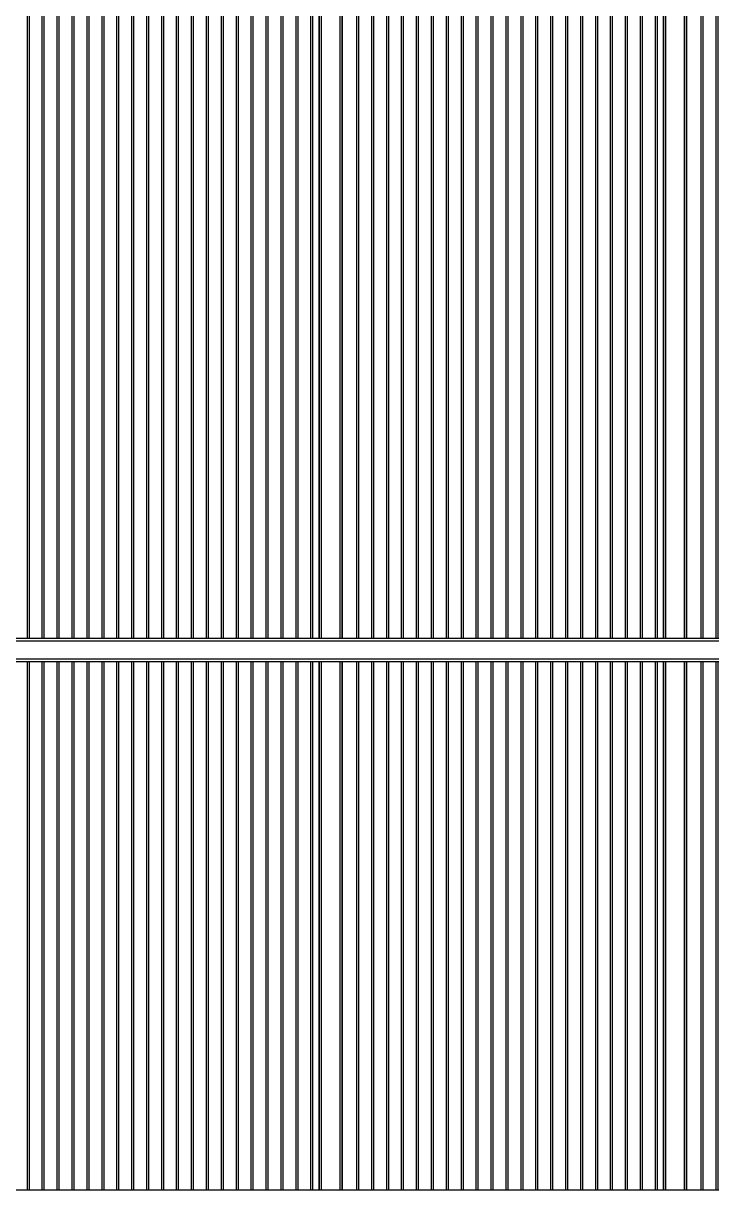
# Model space of a CAD drawing. Header units: millimetres. Extents: x 3774 to 718460, y -768339 to 192544.
# Drawn here: x 341351 to 344349, y -760264 to -755185 of the extents above; entities that cross this region are included whole.
import ezdxf

# ---------------------------------------------------------------- set-up
doc = ezdxf.new("R2010")
doc.units = ezdxf.units.MM
doc.set_wipeout_variables(frame=1)
for name, pattern in [('TA_GL_000.70000', [1.925, 0.7, -0.175, 0.175, -0.175, 0.7]), ('XKITLINE00', [0]), ('XKITLINE02', [4, 2, -2])]:
    doc.linetypes.add(name, pattern=pattern)
for name, color, linetype in [('000 - 0_SYM_DWG_GRIDLINE_MAIN_COLOR_251', 7, 'Continuous'), ('010 - ASPG_EXTR_MAIN_COLOR_2', 7, 'Continuous'), ('010 - ASPG_EXTR_WIPEOUT_', 7, 'Continuous'), ('010 - ASPG_FRAMING_MAIN_COLOR_1', 7, 'Continuous'), ('010 - ASPG_FRAMING_MAIN_COLOR_2', 7, 'Continuous'), ('010 - ASPG_FRAMING_SUB_COLOR_2', 7, 'Continuous'), ('010 - ASPG_FRAMING_WIPEOUT_', 7, 'Continuous')]:
    doc.layers.add(name, color=color, linetype=linetype)
doc.layers.add('Bolt', color=7, linetype='Continuous', lineweight=0)
doc.layers.add('Part', color=7, linetype='Continuous', lineweight=0)
doc.styles.add('TA', font='', dxfattribs={"height": 4.5})
doc.styles.get('TA').set_extended_font_data('Cordia New')

# ---------------------------------------------------------------- blocks, each defined once
blk = doc.blocks.new('*U5902')
at = {"layer": '000 - 0_SYM_DWG_GRIDLINE_MAIN_COLOR_251', "color": 7, "linetype": 'ByBlock', "ltscale": 5}
blk.add_line((10, 0), (-759, 0), dxfattribs=at)
at = {"color": 7, "style": 'TA', "flags": 1}
blk.add_attdef('LOCATION', (6, -6), '', height=4.5, rotation=270, dxfattribs=at)
blk = doc.blocks.new('W-1-PP19-SE-ENT3_20260407-104913_PP19_ENT3_ELE1_DIMS_1')
at = {"layer": '000 - 0_SYM_DWG_GRIDLINE_MAIN_COLOR_251', "color": 7, "linetype": 'TA_GL_000.70000', "xscale": 50.00000000000003, "yscale": 50.00000000000003, "zscale": 50.00000000000003, "rotation": 180}
for p in [(-27800, 109400), (-27800, 106550)]:
    blk.add_blockref('*U5902', p, dxfattribs=at)
blk = doc.blocks.new('*A6193501')
at = {"layer": 'Part', "color": 7, "linetype": 'XKITLINE00', "lineweight": 0}
blk.add_line((2179.569525, -87.253462), (2328.969438, -87.253462), dxfattribs=at)
blk = doc.blocks.new('*A6373519')
at = {"layer": 'Part', "color": 7, "linetype": 'XKITLINE00', "lineweight": 0}
blk.add_line((2328.969518, -124.453462), (2179.563596, -124.453462), dxfattribs=at)
blk = doc.blocks.new('*A7073589')
at = {"layer": 'Part', "color": 7, "linetype": 'XKITLINE00', "lineweight": 0}
for p, q in [((2238.369525, -124.453462), (2238.369525, -87.253462)), ((2240.769525, -124.453462), (2240.769525, -87.253462))]:
    blk.add_line(p, q, dxfattribs=at)
blk = doc.blocks.new('*A7153597')
at = {"layer": 'Part', "color": 7, "linetype": 'XKITLINE00', "lineweight": 0}
for p, q in [((2219.569603, -87.573462), (2218.769603, -87.573462)), ((2218.769603, -92.053462), (2218.769603, -87.573462)), ((2219.569603, -92.053462), (2219.569603, -87.573462)), ((2218.769603, -104.053462), (2218.769603, -92.621462)), ((2219.569603, -104.053462), (2219.569603, -92.621462)), ((2218.769603, -116.053462), (2218.769603, -104.621462)), ((2219.569603, -116.053462), (2219.569603, -104.621462)), ((2218.769603, -124.133462), (2218.769603, -116.621462)), ((2219.569603, -124.133462), (2219.569603, -116.621462)), ((2218.769603, -124.133462), (2219.569603, -124.133462))]:
    blk.add_line(p, q, dxfattribs=at)
blk = doc.blocks.new('*A7163598')
at = {"layer": 'Part', "color": 7, "linetype": 'XKITLINE00', "lineweight": 0}
for p, q in [((2236.369603, -87.573462), (2235.569603, -87.573462)), ((2235.569603, -92.053462), (2235.569603, -87.573462)), ((2236.369603, -92.053462), (2236.369603, -87.573462)), ((2235.569603, -104.053462), (2235.569603, -92.621462)), ((2236.369603, -104.053462), (2236.369603, -92.621462)), ((2235.569603, -116.053462), (2235.569603, -104.621462)), ((2236.369603, -116.053462), (2236.369603, -104.621462)), ((2235.569603, -124.133462), (2235.569603, -116.621462)), ((2236.369603, -124.133462), (2236.369603, -116.621462)), ((2235.569603, -124.133462), (2236.369603, -124.133462))]:
    blk.add_line(p, q, dxfattribs=at)
blk = doc.blocks.new('*A7373619')
at = {"layer": 'Bolt', "color": 7, "linetype": 'XKITLINE02', "lineweight": 0}
for p, q in [((2235.945603, -87.717462), (2235.993603, -87.717462)), ((2235.993603, -87.717462), (2236.033603, -87.717462)), ((2235.882243, -87.773462), (2236.225603, -87.773462)), ((2235.945603, -87.829462), (2235.993603, -87.829462)), ((2235.993603, -87.829462), (2236.033603, -87.829462))]:
    blk.add_line(p, q, dxfattribs=at)
blk = doc.blocks.new('*A7383620')
at = {"layer": 'Bolt', "color": 7, "linetype": 'XKITLINE02', "lineweight": 0}
for p, q in [((2219.145603, -87.717462), (2219.193603, -87.717462)), ((2219.193603, -87.717462), (2219.233603, -87.717462)), ((2219.082243, -87.773462), (2219.425603, -87.773462)), ((2219.145603, -87.829462), (2219.193603, -87.829462)), ((2219.193603, -87.829462), (2219.233603, -87.829462))]:
    blk.add_line(p, q, dxfattribs=at)
blk = doc.blocks.new('*A7493631')
at = {"layer": 'Bolt'}
for points in [[(2218.874, -116.573), (2218.874, -116.525), (2218.986, -116.525), (2218.986, -116.573)], [(2218.874, -116.621), (2218.874, -116.573), (2218.986, -116.573), (2218.986, -116.621)], [(2219.354, -116.573), (2219.354, -116.525), (2219.466, -116.525), (2219.466, -116.573)], [(2219.354, -116.621), (2219.354, -116.573), (2219.466, -116.573), (2219.466, -116.621)]]:
    blk.add_hatch(color=7, dxfattribs=at).paths.add_polyline_path(points, flags=17)
at = {"layer": 'Bolt', "color": 7, "linetype": 'XKITLINE00', "lineweight": 0}
for p, q in [((2218.874, -116.573), (2218.874, -116.525)), ((2218.874, -116.621), (2218.874, -116.573)), ((2218.93, -116.685), (2218.93, -116.341)), ((2218.986, -116.573), (2218.986, -116.525)), ((2218.986, -116.621), (2218.986, -116.573)), ((2219.354, -116.573), (2219.354, -116.525)), ((2219.354, -116.621), (2219.354, -116.573)), ((2219.41, -116.685), (2219.41, -116.341)), ((2219.466, -116.573), (2219.466, -116.525)), ((2219.466, -116.621), (2219.466, -116.573))]:
    blk.add_line(p, q, dxfattribs=at)
blk = doc.blocks.new('*A9283810')
at = {"layer": 'Part', "color": 7, "linetype": 'XKITLINE00', "lineweight": 0}
for p, q in [((2238.209518, -104.053462), (2216.929525, -104.053462)), ((2216.929525, -104.573462), (2216.929525, -104.053462)), ((2238.209518, -104.573462), (2238.209518, -104.053462)), ((2238.209518, -104.573462), (2216.929525, -104.573462))]:
    blk.add_line(p, q, dxfattribs=at)
blk = doc.blocks.new('*A9293811')
at = {"layer": 'Part', "color": 7, "linetype": 'XKITLINE00', "lineweight": 0}
for p, q in [((2238.209518, -92.053462), (2216.929525, -92.053462)), ((2216.929525, -92.573462), (2216.929525, -92.053462)), ((2238.209518, -92.573462), (2238.209518, -92.053462)), ((2238.209518, -92.573462), (2216.929525, -92.573462))]:
    blk.add_line(p, q, dxfattribs=at)
blk = doc.blocks.new('*A9353817')
at = {"layer": 'Part', "color": 7, "linetype": 'XKITLINE00', "lineweight": 0}
for p, q in [((2238.209518, -116.053462), (2216.929525, -116.053462)), ((2216.929525, -116.573462), (2216.929525, -116.053462)), ((2238.209518, -116.573462), (2238.209518, -116.053462)), ((2238.209518, -116.573462), (2216.929525, -116.573462))]:
    blk.add_line(p, q, dxfattribs=at)
blk = doc.blocks.new('*A9383820')
at = {"layer": 'Part', "color": 7, "linetype": 'XKITLINE00', "lineweight": 0}
for p, q in [((2234.929603, -124.453462), (2235.089603, -124.293462)), ((2235.089603, -124.293462), (2236.849603, -124.293462)), ((2236.849603, -124.293462), (2237.009603, -124.453462))]:
    blk.add_line(p, q, dxfattribs=at)
blk = doc.blocks.new('*A9393821')
at = {"layer": 'Part', "color": 7, "linetype": 'XKITLINE00', "lineweight": 0}
for p, q in [((2236.849603, -124.213462), (2235.089603, -124.213462)), ((2235.089603, -124.213462), (2235.089603, -124.293462)), ((2236.849603, -124.293462), (2235.089603, -124.293462)), ((2236.849603, -124.213462), (2236.849603, -124.293462))]:
    blk.add_line(p, q, dxfattribs=at)
blk = doc.blocks.new('*A9813863')
at = {"layer": 'Bolt', "color": 7, "linetype": 'XKITLINE02', "lineweight": 0}
for p, q in [((2219.145603, -123.877462), (2219.105603, -123.877462)), ((2219.193603, -123.877462), (2219.145603, -123.877462)), ((2219.256963, -123.933462), (2218.913603, -123.933462)), ((2219.145603, -123.989462), (2219.105603, -123.989462)), ((2219.193603, -123.989462), (2219.145603, -123.989462))]:
    blk.add_line(p, q, dxfattribs=at)
blk = doc.blocks.new('*A9823864')
at = {"layer": 'Bolt'}
for points in [[(2218.586, -124.213), (2218.586, -124.293), (2218.474, -124.293), (2218.474, -124.213)], [(2219.866, -124.213), (2219.866, -124.293), (2219.754, -124.293), (2219.754, -124.213)]]:
    blk.add_hatch(color=7, dxfattribs=at).paths.add_polyline_path(points, flags=17)
at = {"layer": 'Bolt', "color": 7, "linetype": 'XKITLINE00', "lineweight": 0}
for p, q in [((2218.474, -124.293), (2218.474, -124.213)), ((2218.53, -124.357), (2218.53, -124.013)), ((2218.586, -124.293), (2218.586, -124.213)), ((2219.754, -124.293), (2219.754, -124.213)), ((2219.81, -124.357), (2219.81, -124.013)), ((2219.866, -124.293), (2219.866, -124.213))]:
    blk.add_line(p, q, dxfattribs=at)
blk = doc.blocks.new('*A9893871')
at = {"layer": 'Bolt'}
for points in [[(2235.674, -116.573), (2235.674, -116.525), (2235.786, -116.525), (2235.786, -116.573)], [(2235.674, -116.621), (2235.674, -116.573), (2235.786, -116.573), (2235.786, -116.621)], [(2236.154, -116.573), (2236.154, -116.525), (2236.266, -116.525), (2236.266, -116.573)], [(2236.154, -116.621), (2236.154, -116.573), (2236.266, -116.573), (2236.266, -116.621)]]:
    blk.add_hatch(color=7, dxfattribs=at).paths.add_polyline_path(points, flags=17)
at = {"layer": 'Bolt', "color": 7, "linetype": 'XKITLINE00', "lineweight": 0}
for p, q in [((2235.674, -116.573), (2235.674, -116.525)), ((2235.674, -116.621), (2235.674, -116.573)), ((2235.73, -116.685), (2235.73, -116.341)), ((2235.786, -116.573), (2235.786, -116.525)), ((2235.786, -116.621), (2235.786, -116.573)), ((2236.154, -116.573), (2236.154, -116.525)), ((2236.154, -116.621), (2236.154, -116.573)), ((2236.21, -116.685), (2236.21, -116.341)), ((2236.266, -116.573), (2236.266, -116.525)), ((2236.266, -116.621), (2236.266, -116.573))]:
    blk.add_line(p, q, dxfattribs=at)
blk = doc.blocks.new('*A9943876')
at = {"layer": 'Part', "color": 7, "linetype": 'XKITLINE00', "lineweight": 0}
for p, q in [((2235.945603, -105.421462), (2235.945603, -104.621462)), ((2235.945603, -104.621462), (2235.993603, -104.621462)), ((2235.993603, -105.421462), (2235.993603, -104.621462)), ((2235.945603, -104.861462), (2235.993603, -104.861462)), ((2235.945603, -105.421462), (2235.993603, -105.421462))]:
    blk.add_line(p, q, dxfattribs=at)
blk = doc.blocks.new('*A9953877')
at = {"layer": 'Part', "color": 7, "linetype": 'XKITLINE00', "lineweight": 0}
for p, q in [((2218.769603, -104.573462), (2218.769603, -104.621462)), ((2218.769603, -104.621462), (2219.569603, -104.621462)), ((2219.569603, -104.621462), (2219.569603, -104.573462))]:
    blk.add_line(p, q, dxfattribs=at)
blk = doc.blocks.new('*A9963878')
at = {"layer": 'Part', "color": 7, "linetype": 'XKITLINE00', "lineweight": 0}
for p, q in [((2219.145603, -105.421462), (2219.145603, -104.621462)), ((2219.145603, -104.621462), (2219.193603, -104.621462)), ((2219.193603, -105.421462), (2219.193603, -104.621462)), ((2219.145603, -104.861462), (2219.193603, -104.861462)), ((2219.145603, -105.421462), (2219.193603, -105.421462))]:
    blk.add_line(p, q, dxfattribs=at)
blk = doc.blocks.new('*A10013883')
at = {"layer": 'Part', "color": 7, "linetype": 'XKITLINE00', "lineweight": 0}
for p, q in [((2235.569603, -92.573462), (2235.569603, -92.621462)), ((2235.569603, -92.621462), (2236.369603, -92.621462)), ((2236.369603, -92.621462), (2236.369603, -92.573462))]:
    blk.add_line(p, q, dxfattribs=at)
blk = doc.blocks.new('*A10023884')
at = {"layer": 'Part', "color": 7, "linetype": 'XKITLINE00', "lineweight": 0}
for p, q in [((2235.945603, -93.421462), (2235.945603, -92.621462)), ((2235.945603, -92.621462), (2235.993603, -92.621462)), ((2235.993603, -93.421462), (2235.993603, -92.621462)), ((2235.945603, -92.861462), (2235.993603, -92.861462)), ((2235.945603, -93.421462), (2235.993603, -93.421462))]:
    blk.add_line(p, q, dxfattribs=at)
blk = doc.blocks.new('*A10033885')
at = {"layer": 'Part', "color": 7, "linetype": 'XKITLINE00', "lineweight": 0}
for p, q in [((2218.769603, -92.573462), (2218.769603, -92.621462)), ((2218.769603, -92.621462), (2219.569603, -92.621462)), ((2219.569603, -92.621462), (2219.569603, -92.573462))]:
    blk.add_line(p, q, dxfattribs=at)
blk = doc.blocks.new('*A10043886')
at = {"layer": 'Part', "color": 7, "linetype": 'XKITLINE00', "lineweight": 0}
for p, q in [((2219.145603, -93.421462), (2219.145603, -92.621462)), ((2219.145603, -92.621462), (2219.193603, -92.621462)), ((2219.193603, -93.421462), (2219.193603, -92.621462)), ((2219.145603, -92.861462), (2219.193603, -92.861462)), ((2219.145603, -93.421462), (2219.193603, -93.421462))]:
    blk.add_line(p, q, dxfattribs=at)
blk = doc.blocks.new('*A10123894')
at = {"layer": 'Part', "color": 7, "linetype": 'XKITLINE00', "lineweight": 0}
for p, q in [((2235.905603, -124.173462), (2235.465603, -124.173462)), ((2235.465603, -124.173462), (2235.465603, -124.213462)), ((2235.905603, -124.133462), (2235.905603, -124.173462)), ((2235.945603, -124.213462), (2235.945603, -124.133462))]:
    blk.add_line(p, q, dxfattribs=at)
blk = doc.blocks.new('*A10193901')
at = {"layer": 'Part', "color": 7, "linetype": 'XKITLINE00', "lineweight": 0}
for p, q in [((2219.105603, -124.173462), (2218.665603, -124.173462)), ((2218.665603, -124.173462), (2218.665603, -124.213462)), ((2219.105603, -124.133462), (2219.105603, -124.173462)), ((2219.145603, -124.213462), (2219.145603, -124.133462))]:
    blk.add_line(p, q, dxfattribs=at)
blk = doc.blocks.new('*A10203902')
at = {"layer": 'Part', "color": 7, "linetype": 'XKITLINE00', "lineweight": 0}
for p, q in [((2218.129603, -124.453462), (2218.289603, -124.293462)), ((2218.289603, -124.293462), (2220.049603, -124.293462)), ((2220.049603, -124.293462), (2220.209603, -124.453462))]:
    blk.add_line(p, q, dxfattribs=at)
blk = doc.blocks.new('*A10213903')
at = {"layer": 'Part', "color": 7, "linetype": 'XKITLINE00', "lineweight": 0}
for p, q in [((2220.049603, -124.213462), (2218.289603, -124.213462)), ((2218.289603, -124.213462), (2218.289603, -124.293462)), ((2220.049603, -124.293462), (2218.289603, -124.293462)), ((2220.049603, -124.213462), (2220.049603, -124.293462))]:
    blk.add_line(p, q, dxfattribs=at)
blk = doc.blocks.new('*A10293911')
at = {"layer": 'Part', "color": 7, "linetype": 'XKITLINE00', "lineweight": 0}
for p, q in [((2235.569603, -116.573462), (2235.569603, -116.621462)), ((2236.369603, -116.621462), (2236.369603, -116.573462)), ((2235.569603, -116.621462), (2236.369603, -116.621462))]:
    blk.add_line(p, q, dxfattribs=at)
blk = doc.blocks.new('*A10303912')
at = {"layer": 'Part', "color": 7, "linetype": 'XKITLINE00', "lineweight": 0}
for p, q in [((2235.945603, -117.421462), (2235.945603, -116.621462)), ((2235.945603, -116.621462), (2235.993603, -116.621462)), ((2235.945603, -116.861462), (2235.993603, -116.861462)), ((2235.993603, -117.421462), (2235.993603, -116.621462)), ((2235.945603, -117.421462), (2235.993603, -117.421462))]:
    blk.add_line(p, q, dxfattribs=at)
blk = doc.blocks.new('*A10313913')
at = {"layer": 'Part', "color": 7, "linetype": 'XKITLINE00', "lineweight": 0}
for p, q in [((2218.769603, -116.573462), (2218.769603, -116.621462)), ((2219.569603, -116.621462), (2219.569603, -116.573462)), ((2218.769603, -116.621462), (2219.569603, -116.621462))]:
    blk.add_line(p, q, dxfattribs=at)
blk = doc.blocks.new('*A10323914')
at = {"layer": 'Part', "color": 7, "linetype": 'XKITLINE00', "lineweight": 0}
for p, q in [((2219.145603, -117.421462), (2219.145603, -116.621462)), ((2219.145603, -116.621462), (2219.193603, -116.621462)), ((2219.145603, -116.861462), (2219.193603, -116.861462)), ((2219.193603, -117.421462), (2219.193603, -116.621462)), ((2219.145603, -117.421462), (2219.193603, -117.421462))]:
    blk.add_line(p, q, dxfattribs=at)
blk = doc.blocks.new('*A10343916')
at = {"layer": 'Bolt'}
for points in [[(2235.674, -104.573), (2235.674, -104.525), (2235.786, -104.525), (2235.786, -104.573)], [(2235.674, -104.621), (2235.674, -104.573), (2235.786, -104.573), (2235.786, -104.621)], [(2236.154, -104.573), (2236.154, -104.525), (2236.266, -104.525), (2236.266, -104.573)], [(2236.154, -104.621), (2236.154, -104.573), (2236.266, -104.573), (2236.266, -104.621)]]:
    blk.add_hatch(color=7, dxfattribs=at).paths.add_polyline_path(points, flags=17)
at = {"layer": 'Bolt', "color": 7, "linetype": 'XKITLINE00', "lineweight": 0}
for p, q in [((2235.73, -104.685), (2235.73, -104.341)), ((2236.21, -104.685), (2236.21, -104.341)), ((2235.674, -104.573), (2235.674, -104.525)), ((2235.674, -104.621), (2235.674, -104.573)), ((2235.786, -104.573), (2235.786, -104.525)), ((2235.786, -104.621), (2235.786, -104.573)), ((2236.154, -104.573), (2236.154, -104.525)), ((2236.154, -104.621), (2236.154, -104.573)), ((2236.266, -104.573), (2236.266, -104.525)), ((2236.266, -104.621), (2236.266, -104.573))]:
    blk.add_line(p, q, dxfattribs=at)
blk = doc.blocks.new('*A10353917')
at = {"layer": 'Bolt'}
for points in [[(2218.874, -104.573), (2218.874, -104.525), (2218.986, -104.525), (2218.986, -104.573)], [(2218.874, -104.621), (2218.874, -104.573), (2218.986, -104.573), (2218.986, -104.621)], [(2219.354, -104.573), (2219.354, -104.525), (2219.466, -104.525), (2219.466, -104.573)], [(2219.354, -104.621), (2219.354, -104.573), (2219.466, -104.573), (2219.466, -104.621)]]:
    blk.add_hatch(color=7, dxfattribs=at).paths.add_polyline_path(points, flags=17)
at = {"layer": 'Bolt', "color": 7, "linetype": 'XKITLINE00', "lineweight": 0}
for p, q in [((2218.93, -104.685), (2218.93, -104.341)), ((2219.41, -104.685), (2219.41, -104.341)), ((2218.874, -104.573), (2218.874, -104.525)), ((2218.874, -104.621), (2218.874, -104.573)), ((2218.986, -104.573), (2218.986, -104.525)), ((2218.986, -104.621), (2218.986, -104.573)), ((2219.354, -104.573), (2219.354, -104.525)), ((2219.354, -104.621), (2219.354, -104.573)), ((2219.466, -104.573), (2219.466, -104.525)), ((2219.466, -104.621), (2219.466, -104.573))]:
    blk.add_line(p, q, dxfattribs=at)
blk = doc.blocks.new('*A10383920')
at = {"layer": 'Bolt'}
for points in [[(2235.674, -92.573), (2235.674, -92.525), (2235.786, -92.525), (2235.786, -92.573)], [(2235.674, -92.621), (2235.674, -92.573), (2235.786, -92.573), (2235.786, -92.621)], [(2236.154, -92.573), (2236.154, -92.525), (2236.266, -92.525), (2236.266, -92.573)], [(2236.154, -92.621), (2236.154, -92.573), (2236.266, -92.573), (2236.266, -92.621)]]:
    blk.add_hatch(color=7, dxfattribs=at).paths.add_polyline_path(points, flags=17)
at = {"layer": 'Bolt', "color": 7, "linetype": 'XKITLINE00', "lineweight": 0}
for p, q in [((2235.674, -92.573), (2235.674, -92.525)), ((2235.674, -92.621), (2235.674, -92.573)), ((2235.73, -92.685), (2235.73, -92.341)), ((2235.786, -92.573), (2235.786, -92.525)), ((2235.786, -92.621), (2235.786, -92.573)), ((2236.154, -92.573), (2236.154, -92.525)), ((2236.154, -92.621), (2236.154, -92.573)), ((2236.21, -92.685), (2236.21, -92.341)), ((2236.266, -92.573), (2236.266, -92.525)), ((2236.266, -92.621), (2236.266, -92.573))]:
    blk.add_line(p, q, dxfattribs=at)
blk = doc.blocks.new('*A10393921')
at = {"layer": 'Bolt'}
for points in [[(2218.874, -92.573), (2218.874, -92.525), (2218.986, -92.525), (2218.986, -92.573)], [(2218.874, -92.621), (2218.874, -92.573), (2218.986, -92.573), (2218.986, -92.621)], [(2219.354, -92.573), (2219.354, -92.525), (2219.466, -92.525), (2219.466, -92.573)], [(2219.354, -92.621), (2219.354, -92.573), (2219.466, -92.573), (2219.466, -92.621)]]:
    blk.add_hatch(color=7, dxfattribs=at).paths.add_polyline_path(points, flags=17)
at = {"layer": 'Bolt', "color": 7, "linetype": 'XKITLINE00', "lineweight": 0}
for p, q in [((2218.874, -92.573), (2218.874, -92.525)), ((2218.874, -92.621), (2218.874, -92.573)), ((2218.93, -92.685), (2218.93, -92.341)), ((2218.986, -92.573), (2218.986, -92.525)), ((2218.986, -92.621), (2218.986, -92.573)), ((2219.354, -92.573), (2219.354, -92.525)), ((2219.354, -92.621), (2219.354, -92.573)), ((2219.41, -92.685), (2219.41, -92.341)), ((2219.466, -92.573), (2219.466, -92.525)), ((2219.466, -92.621), (2219.466, -92.573))]:
    blk.add_line(p, q, dxfattribs=at)
blk = doc.blocks.new('*A10423924')
at = {"layer": 'Bolt'}
for points in [[(2235.386, -124.213), (2235.386, -124.293), (2235.274, -124.293), (2235.274, -124.213)], [(2236.666, -124.213), (2236.666, -124.293), (2236.554, -124.293), (2236.554, -124.213)]]:
    blk.add_hatch(color=7, dxfattribs=at).paths.add_polyline_path(points, flags=17)
at = {"layer": 'Bolt', "color": 7, "linetype": 'XKITLINE00', "lineweight": 0}
for p, q in [((2235.274, -124.293), (2235.274, -124.213)), ((2235.33, -124.357), (2235.33, -124.013)), ((2235.386, -124.293), (2235.386, -124.213)), ((2236.554, -124.293), (2236.554, -124.213)), ((2236.61, -124.357), (2236.61, -124.013)), ((2236.666, -124.293), (2236.666, -124.213))]:
    blk.add_line(p, q, dxfattribs=at)
blk = doc.blocks.new('*A10433925')
at = {"layer": 'Bolt', "color": 7, "linetype": 'XKITLINE02', "lineweight": 0}
for p, q in [((2235.945603, -123.877462), (2235.905603, -123.877462)), ((2235.993603, -123.877462), (2235.945603, -123.877462)), ((2236.056963, -123.933462), (2235.713603, -123.933462)), ((2235.945603, -123.989462), (2235.905603, -123.989462)), ((2235.993603, -123.989462), (2235.945603, -123.989462))]:
    blk.add_line(p, q, dxfattribs=at)
blk = doc.blocks.new('*A10443926')
at = {"layer": 'Part', "color": 7, "linetype": 'XKITLINE00', "lineweight": 0}
for p, q in [((2235.569603, -104.573462), (2235.569603, -104.621462)), ((2235.569603, -104.621462), (2236.369603, -104.621462)), ((2236.369603, -104.621462), (2236.369603, -104.573462))]:
    blk.add_line(p, q, dxfattribs=at)
blk = doc.blocks.new('*A11564038')
at = {"layer": 'Part', "color": 7, "linetype": 'XKITLINE00', "lineweight": 0}
for p, q in [((2235.089603, -87.413462), (2234.929603, -87.253462)), ((2237.009603, -87.253462), (2236.849603, -87.413462)), ((2236.849603, -87.413462), (2235.089603, -87.413462))]:
    blk.add_line(p, q, dxfattribs=at)
blk = doc.blocks.new('*A11574039')
at = {"layer": 'Part', "color": 7, "linetype": 'XKITLINE00', "lineweight": 0}
for p, q in [((2235.089603, -87.493462), (2235.089603, -87.413462)), ((2235.089603, -87.413462), (2236.849603, -87.413462)), ((2235.089603, -87.493462), (2236.849603, -87.493462)), ((2236.849603, -87.493462), (2236.849603, -87.413462))]:
    blk.add_line(p, q, dxfattribs=at)
blk = doc.blocks.new('*A12124094')
at = {"layer": 'Part', "color": 7, "linetype": 'XKITLINE00', "lineweight": 0}
for p, q in [((2235.993603, -87.573462), (2235.993603, -87.493462)), ((2236.033603, -87.573462), (2236.033603, -87.533462)), ((2236.033603, -87.533462), (2236.473603, -87.533462)), ((2236.473603, -87.533462), (2236.473603, -87.493462))]:
    blk.add_line(p, q, dxfattribs=at)
blk = doc.blocks.new('*A12134095')
at = {"layer": 'Part', "color": 7, "linetype": 'XKITLINE00', "lineweight": 0}
for p, q in [((2219.193603, -87.573462), (2219.193603, -87.493462)), ((2219.233603, -87.573462), (2219.233603, -87.533462)), ((2219.233603, -87.533462), (2219.673603, -87.533462)), ((2219.673603, -87.533462), (2219.673603, -87.493462))]:
    blk.add_line(p, q, dxfattribs=at)
blk = doc.blocks.new('*A12144096')
at = {"layer": 'Part', "color": 7, "linetype": 'XKITLINE00', "lineweight": 0}
for p, q in [((2218.289603, -87.413462), (2218.129603, -87.253462)), ((2220.209603, -87.253462), (2220.049603, -87.413462)), ((2220.049603, -87.413462), (2218.289603, -87.413462))]:
    blk.add_line(p, q, dxfattribs=at)
blk = doc.blocks.new('*A12154097')
at = {"layer": 'Part', "color": 7, "linetype": 'XKITLINE00', "lineweight": 0}
for p, q in [((2218.289603, -87.493462), (2218.289603, -87.413462)), ((2218.289603, -87.413462), (2220.049603, -87.413462)), ((2218.289603, -87.493462), (2220.049603, -87.493462)), ((2220.049603, -87.493462), (2220.049603, -87.413462))]:
    blk.add_line(p, q, dxfattribs=at)
blk = doc.blocks.new('*A12374119')
at = {"layer": 'Bolt'}
for points in [[(2235.386, -87.413), (2235.386, -87.493), (2235.274, -87.493), (2235.274, -87.413)], [(2236.666, -87.413), (2236.666, -87.493), (2236.554, -87.493), (2236.554, -87.413)]]:
    blk.add_hatch(color=7, dxfattribs=at).paths.add_polyline_path(points, flags=17)
at = {"layer": 'Bolt', "color": 7, "linetype": 'XKITLINE00', "lineweight": 0}
for p, q in [((2235.33, -87.35), (2235.33, -87.693)), ((2236.61, -87.35), (2236.61, -87.693)), ((2235.274, -87.413), (2235.274, -87.493)), ((2235.386, -87.413), (2235.386, -87.493)), ((2236.554, -87.413), (2236.554, -87.493)), ((2236.666, -87.413), (2236.666, -87.493))]:
    blk.add_line(p, q, dxfattribs=at)
blk = doc.blocks.new('*A12384120')
at = {"layer": 'Bolt'}
for points in [[(2218.586, -87.413), (2218.586, -87.493), (2218.474, -87.493), (2218.474, -87.413)], [(2219.866, -87.413), (2219.866, -87.493), (2219.754, -87.493), (2219.754, -87.413)]]:
    blk.add_hatch(color=7, dxfattribs=at).paths.add_polyline_path(points, flags=17)
at = {"layer": 'Bolt', "color": 7, "linetype": 'XKITLINE00', "lineweight": 0}
for p, q in [((2218.53, -87.35), (2218.53, -87.693)), ((2219.81, -87.35), (2219.81, -87.693)), ((2218.474, -87.413), (2218.474, -87.493)), ((2218.586, -87.413), (2218.586, -87.493)), ((2219.754, -87.413), (2219.754, -87.493)), ((2219.866, -87.413), (2219.866, -87.493))]:
    blk.add_line(p, q, dxfattribs=at)
blk = doc.blocks.new('W-1-PP19-SE-ENT3_20260407-111149_PP19_ENT3_SE_ELE3')
at = {"color": 7, "lineweight": 0, "xscale": 125, "yscale": 125, "zscale": 125}
for name in ['*A7073589', '*A6193501', '*A12144096', '*A12154097', '*A12384120', '*A11564038', '*A11574039', '*A12374119', '*A7153597', '*A7383620', '*A12134095', '*A7163598', '*A7373619', '*A12124094', '*A9293811', '*A10393921', '*A10383920', '*A10033885', '*A10043886', '*A10013883', '*A10023884', '*A9283810', '*A10353917', '*A10343916', '*A9953877', '*A9963878', '*A10443926', '*A9943876', '*A9353817', '*A10313913', '*A7493631', '*A10323914', '*A10293911', '*A9893871', '*A10303912', '*A9823864', '*A9813863', '*A10423924', '*A10433925', '*A10203902', '*A10213903', '*A10193901', '*A9383820', '*A9393821', '*A10123894', '*A6373519']:
    blk.add_blockref(name, (-296446.190625, 122106.68275), dxfattribs=at)
blk = doc.blocks.new('*U5930')
at = {"color": 7}
blk.add_wipeout([(50, 0), (1450, 0), (1450, 8350), (50, 8350)], dxfattribs=at).dxf.layer = '010 - ASPG_EXTR_WIPEOUT_'
at = {"layer": '010 - ASPG_EXTR_MAIN_COLOR_2', "color": 7}
for points in [[(178.3, 0), (188.5, 0), (188.5, 8350), (178.3, 8350)], [(243.3, 0), (253.5, 0), (253.5, 8350), (243.3, 8350)], [(308.3, 0), (318.5, 0), (318.5, 8350), (308.3, 8350)], [(373.3, 0), (383.5, 0), (383.5, 8350), (373.3, 8350)], [(438.3, 0), (448.5, 0), (448.5, 8350), (438.3, 8350)], [(503.3, 0), (513.5, 0), (513.5, 8350), (503.3, 8350)], [(568.3, 0), (578.5, 0), (578.5, 8350), (568.3, 8350)], [(633.3, 0), (643.5, 0), (643.5, 8350), (633.3, 8350)], [(698.3, 0), (708.5, 0), (708.5, 8350), (698.3, 8350)], [(763.3, 0), (773.5, 0), (773.5, 8350), (763.3, 8350)], [(828.3, 0), (838.5, 0), (838.5, 8350), (828.3, 8350)], [(893.3, 0), (903.5, 0), (903.5, 8350), (893.3, 8350)], [(958.3, 0), (968.5, 0), (968.5, 8350), (958.3, 8350)], [(1023.3, 0), (1033.5, 0), (1033.5, 8350), (1023.3, 8350)], [(1088.3, 0), (1098.5, 0), (1098.5, 8350), (1088.3, 8350)], [(1153.3, 0), (1163.5, 0), (1163.5, 8350), (1153.3, 8350)], [(1218.3, 0), (1228.5, 0), (1228.5, 8350), (1218.3, 8350)], [(1283.3, 0), (1293.5, 0), (1293.5, 8350), (1283.3, 8350)], [(1348.3, 0), (1358.5, 0), (1358.5, 8350), (1348.3, 8350)], [(1413.3, 0), (1423.5, 0), (1423.5, 8350), (1413.3, 8350)]]:
    blk.add_lwpolyline(points, close=True, dxfattribs=at)
at = {"layer": '010 - ASPG_FRAMING_SUB_COLOR_2', "color": 7}
blk.add_lwpolyline([(50, 0), (1450, 0), (1450, 8350), (50, 8350)], close=True, dxfattribs=at)
at = {"color": 7}
blk.add_wipeout([(1450, 0), (1550, 0), (1550, 8350), (1450, 8350)], dxfattribs=at).dxf.layer = '010 - ASPG_EXTR_WIPEOUT_'
at = {"layer": '010 - ASPG_FRAMING_MAIN_COLOR_1', "color": 7}
for points in [[(1450, 0), (1460, 0), (1460, 8350), (1450, 8350)], [(1540, 0), (1550, 0), (1550, 8350), (1540, 8350)]]:
    blk.add_lwpolyline(points, close=True, dxfattribs=at)
at = {"layer": '010 - ASPG_FRAMING_SUB_COLOR_2', "color": 7}
blk.add_lwpolyline([(1450, 0), (1550, 0), (1550, 8350), (1450, 8350)], close=True, dxfattribs=at)
blk = doc.blocks.new('*U5929')
at = {"color": 7}
blk.add_wipeout([(50, 0), (1450, 0), (1450, 8350), (50, 8350)], dxfattribs=at).dxf.layer = '010 - ASPG_EXTR_WIPEOUT_'
at = {"layer": '010 - ASPG_EXTR_MAIN_COLOR_2', "color": 7}
for points in [[(113.3, 0), (123.5, 0), (123.5, 8350), (113.3, 8350)], [(178.3, 0), (188.5, 0), (188.5, 8350), (178.3, 8350)], [(243.3, 0), (253.5, 0), (253.5, 8350), (243.3, 8350)], [(308.3, 0), (318.5, 0), (318.5, 8350), (308.3, 8350)], [(373.3, 0), (383.5, 0), (383.5, 8350), (373.3, 8350)], [(438.3, 0), (448.5, 0), (448.5, 8350), (438.3, 8350)], [(503.3, 0), (513.5, 0), (513.5, 8350), (503.3, 8350)], [(568.3, 0), (578.5, 0), (578.5, 8350), (568.3, 8350)], [(633.3, 0), (643.5, 0), (643.5, 8350), (633.3, 8350)], [(698.3, 0), (708.5, 0), (708.5, 8350), (698.3, 8350)], [(763.3, 0), (773.5, 0), (773.5, 8350), (763.3, 8350)], [(828.3, 0), (838.5, 0), (838.5, 8350), (828.3, 8350)], [(893.3, 0), (903.5, 0), (903.5, 8350), (893.3, 8350)], [(958.3, 0), (968.5, 0), (968.5, 8350), (958.3, 8350)], [(1023.3, 0), (1033.5, 0), (1033.5, 8350), (1023.3, 8350)], [(1088.3, 0), (1098.5, 0), (1098.5, 8350), (1088.3, 8350)], [(1153.3, 0), (1163.5, 0), (1163.5, 8350), (1153.3, 8350)], [(1218.3, 0), (1228.5, 0), (1228.5, 8350), (1218.3, 8350)], [(1283.3, 0), (1293.5, 0), (1293.5, 8350), (1283.3, 8350)], [(1348.3, 0), (1358.5, 0), (1358.5, 8350), (1348.3, 8350)], [(1413.3, 0), (1423.5, 0), (1423.5, 8350), (1413.3, 8350)]]:
    blk.add_lwpolyline(points, close=True, dxfattribs=at)
at = {"layer": '010 - ASPG_FRAMING_SUB_COLOR_2', "color": 7}
blk.add_lwpolyline([(50, 0), (1450, 0), (1450, 8350), (50, 8350)], close=True, dxfattribs=at)
at = {"color": 7}
for points in [[(-50, 0), (50, 0), (50, 8350), (-50, 8350)], [(1450, 0), (1550, 0), (1550, 8350), (1450, 8350)]]:
    blk.add_wipeout(points, dxfattribs=at).dxf.layer = '010 - ASPG_EXTR_WIPEOUT_'
at = {"layer": '010 - ASPG_FRAMING_MAIN_COLOR_1', "color": 7}
for points in [[(-50, 0), (-40, 0), (-40, 8350), (-50, 8350)], [(40, 0), (50, 0), (50, 8350), (40, 8350)], [(1450, 0), (1460, 0), (1460, 8350), (1450, 8350)], [(1540, 0), (1550, 0), (1550, 8350), (1540, 8350)]]:
    blk.add_lwpolyline(points, close=True, dxfattribs=at)
at = {"layer": '010 - ASPG_FRAMING_SUB_COLOR_2', "color": 7}
for points in [[(-50, 0), (50, 0), (50, 8350), (-50, 8350)], [(1450, 0), (1550, 0), (1550, 8350), (1450, 8350)]]:
    blk.add_lwpolyline(points, close=True, dxfattribs=at)
blk = doc.blocks.new('*U7964')
at = {"color": 7}
blk.add_wipeout([(0, -40), (18510.6, -40), (18510.6, 40), (0, 40)], dxfattribs=at).dxf.layer = '010 - ASPG_FRAMING_WIPEOUT_'
at = {"layer": '010 - ASPG_FRAMING_MAIN_COLOR_2', "color": 7}
blk.add_lwpolyline([(0, -40), (18510.6, -40), (18510.6, 40), (0, 40)], close=True, dxfattribs=at)
at = {"color": 7}
for points in [[(-40, 40), (18511, 40), (18511, 50), (-40, 50)], [(-40, -50), (18511, -50), (18511, -40), (-40, -40)]]:
    blk.add_wipeout(points, dxfattribs=at).dxf.layer = '010 - ASPG_FRAMING_WIPEOUT_'
at = {"layer": '010 - ASPG_FRAMING_MAIN_COLOR_1', "color": 7}
for points in [[(-40, 40), (18511, 40), (18511, 50), (-40, 50)], [(-40, -50), (18511, -50), (18511, -40), (-40, -40)]]:
    blk.add_lwpolyline(points, close=True, dxfattribs=at)
blk = doc.blocks.new('W-1-PP19-SE-ENT3_20260407-131650_PP19_ENT3_ASPG_ELE3')
at = {"color": 7}
blk.add_blockref('*U5930', (-19500, 106200), dxfattribs=at)
blk.add_blockref('*U5929', (-18000, 106200), dxfattribs=at)
blk.add_blockref('*U5929', (-16500, 106200), dxfattribs=at)
blk.add_blockref('*U7964', (-24030.4, 108550), dxfattribs=at)

msp = doc.modelspace()

# ---------------------------------------------------------------- block references
at = {"color": 7}
msp.add_blockref('W-1-PP19-SE-ENT3_20260407-111149_PP19_ENT3_SE_ELE3', (360689.371, -866463.718), dxfattribs=at)

# ---------------------------------------------------------------- next in the draw order: block references
msp.add_blockref('W-1-PP19-SE-ENT3_20260407-104913_PP19_ENT3_ELE1_DIMS_1', (360689.371, -866463.718), dxfattribs=at)

# ---------------------------------------------------------------- next in the draw order: block references
msp.add_blockref('W-1-PP19-SE-ENT3_20260407-131650_PP19_ENT3_ASPG_ELE3', (360689.371, -866463.718), dxfattribs=at)

doc.saveas('drawing.dxf')
